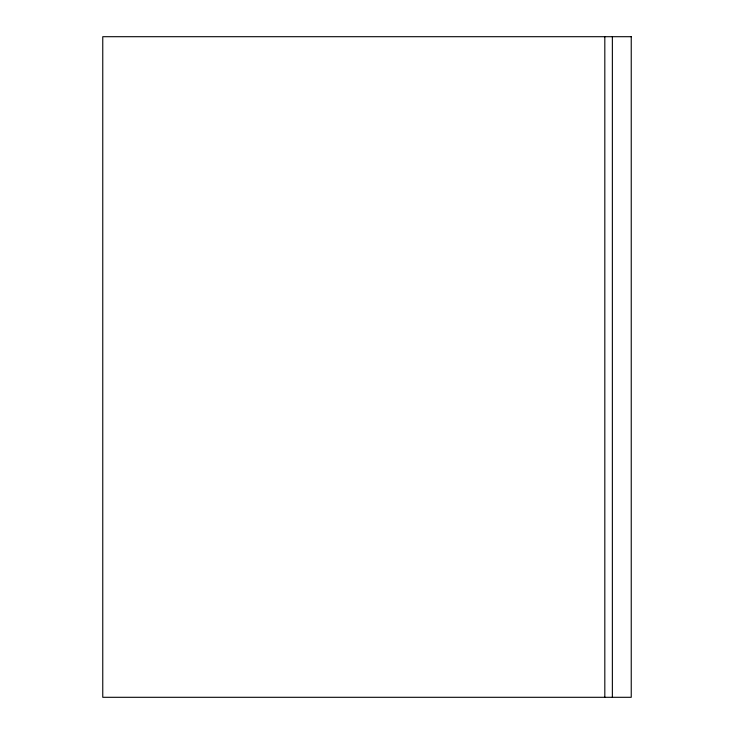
<?xml version="1.0" encoding="UTF-8"?>
<svg xmlns="http://www.w3.org/2000/svg" width="734" height="734" viewBox="0 0 734 734"><rect width="100%" height="100%" fill="white"/><g stroke="black" fill="none" stroke-linecap="round" stroke-linejoin="round"><path stroke-width="1.1" d="M612.367 36.7L612.367 697.3M604.816 36.7L604.816 697.3M631.24 36.7L102.76 36.7L102.76 697.3L631.24 697.3L631.24 36.7"/></g></svg>
